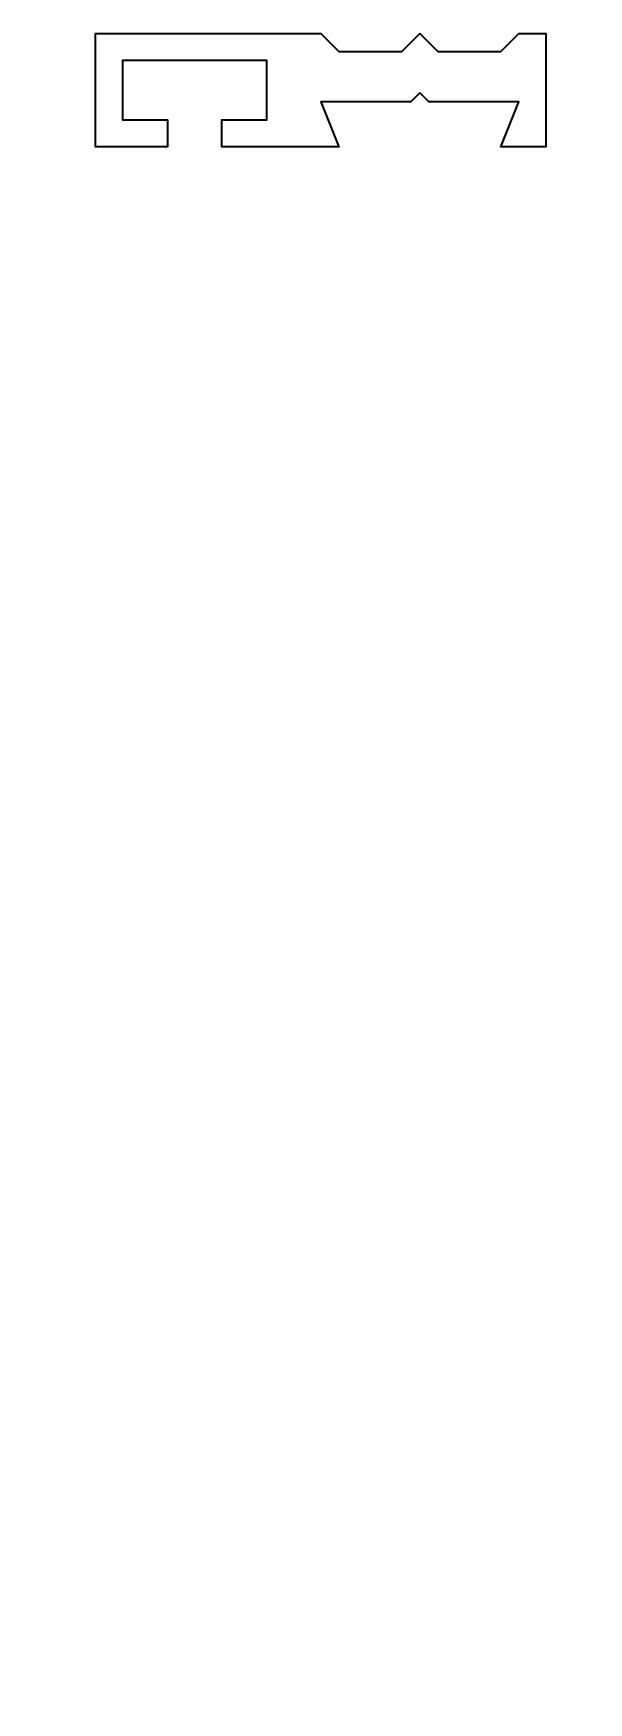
# Model space of a CAD drawing. Extents: x 139.8 to 170.6, y 128.7 to 221.3.
import ezdxf

# ---------------------------------------------------------------- set-up
doc = ezdxf.new("R2010")
doc.units = 0
doc.header["$LTSCALE"] = 15
doc.layers.get('0').update_dxf_attribs({"linetype": 'CONTINUOUS'})
doc.styles.add('ROMANT', font='romant.shx', dxfattribs={"oblique": 15, "height": 2.5})

msp = doc.modelspace()

# ---------------------------------------------------------------- linework, layer by layer
at = {"color": 0, "linetype": 'BYBLOCK'}
msp.add_lwpolyline([(161.276, 217.991), (160.776, 217.491), (155.776, 217.491), (156.776, 214.991), (150.276, 214.991), (150.276, 216.491), (152.776, 216.491), (152.776, 219.791), (144.776, 219.791), (144.776, 216.491), (147.276, 216.491), (147.276, 214.991), (143.276, 214.991), (143.276, 221.291), (155.776, 221.291), (156.776, 220.291), (160.276, 220.291), (161.276, 221.291), (162.276, 220.291), (165.776, 220.291), (166.776, 221.291), (168.276, 221.291), (168.276, 214.991), (165.776, 214.991), (166.776, 217.491), (161.776, 217.491)], close=True, dxfattribs=at)

# ---------------------------------------------------------------- texts
at = {"color": 180, "char_height": 2.5, "style": 'ROMANT'}
for insert, attachment_point in [((139.824, 205.873), 4), ((143.119, 128.655), 6), ((170.643, 128.721), 4)]:
    msp.add_mtext('\\A1;', dxfattribs=dict(at, insert=insert, attachment_point=attachment_point))

doc.saveas('drawing.dxf')
